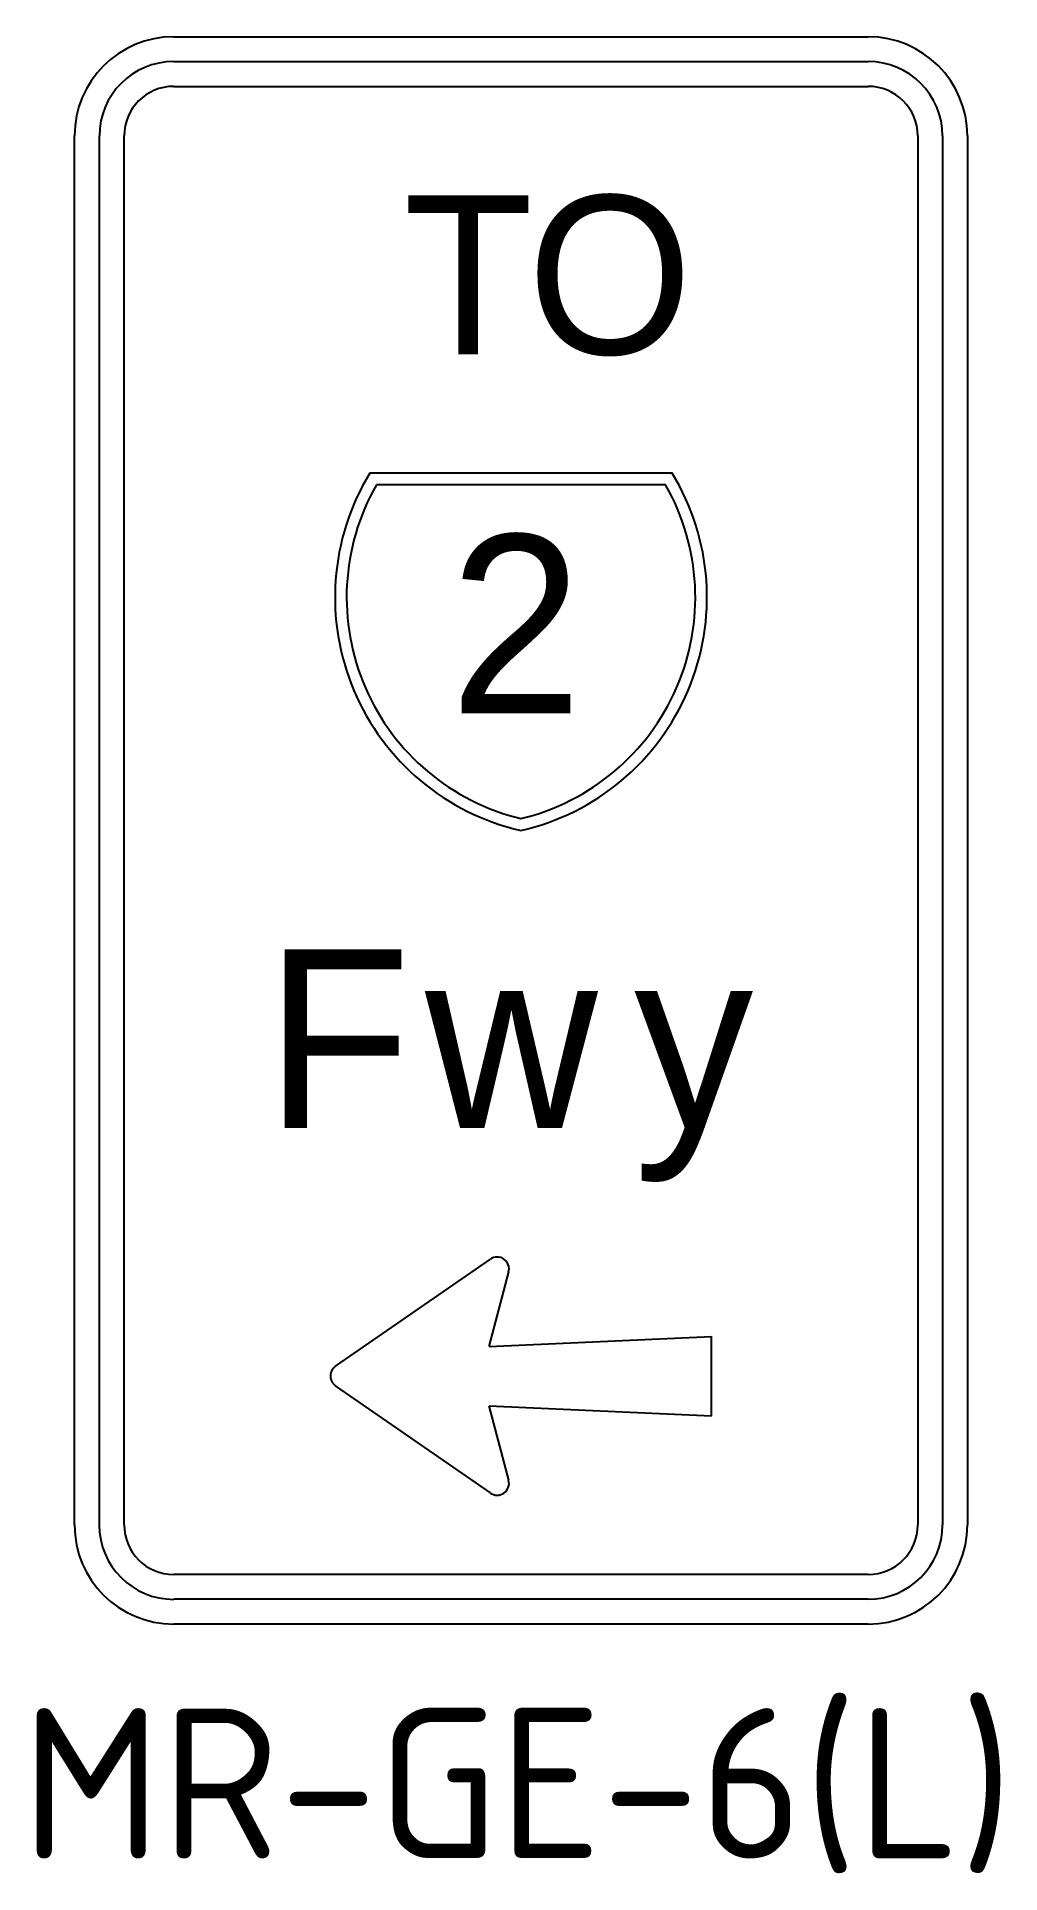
# Model space of a CAD drawing. Extents: x 0 to 16.1, y 0 to 30.5.
import ezdxf
from ezdxf.enums import TextEntityAlignment as Align

# ---------------------------------------------------------------- set-up
doc = ezdxf.new("R2010")
doc.units = 0
doc.layers.add('L25', color=1, linetype='CONTINUOUS')
doc.layers.add('T25', color=1, linetype='CONTINUOUS')
doc.styles.add('DSERIES', font='Dseries.shx')
doc.styles.add('ESERIES', font='Eseries.shx')
doc.styles.add('ISO', font='iso3098b.shx')
doc.styles.add('MESERIES', font='MEseries.shx')

msp = doc.modelspace()

# ---------------------------------------------------------------- linework, layer by layer
at = {"layer": 'L25'}
for p, q in [((2.313, 30.523), (13.863, 30.523)), ((2.313, 30.111), (13.863, 30.111)), ((2.313, 29.698), (13.863, 29.698)), ((0.663, 5.773), (0.663, 28.873)), ((1.076, 5.773), (1.076, 28.873)), ((1.488, 5.773), (1.488, 28.873)), ((14.688, 28.873), (14.688, 5.773)), ((15.101, 28.873), (15.101, 5.773)), ((15.513, 28.873), (15.513, 5.773)), ((5.006, 8.411), (7.58, 10.193)), ((7.56, 8.743), (7.884, 9.98)), ((7.56, 8.743), (11.256, 8.908)), ((11.256, 7.588), (11.256, 8.908)), ((7.58, 6.304), (5.006, 8.086)), ((7.56, 7.753), (11.256, 7.588)), ((7.884, 6.517), (7.56, 7.753)), ((13.863, 4.948), (2.313, 4.948)), ((13.863, 4.536), (2.313, 4.536)), ((13.863, 4.123), (2.313, 4.123))]:
    msp.add_line(p, q, dxfattribs=at)
for points in [[(5.572, 23.263, 0.511806), (8.088, 17.323, 0.511806), (10.605, 23.263)], [(5.683, 23.071, 0.499229), (8.088, 17.521, 0.499229), (10.494, 23.071)]]:
    msp.add_lwpolyline(points, format="xyb", close=True, dxfattribs=at)
for centre, radius, start, end in [((2.313, 28.873), 1.65, 90, 180), ((13.863, 28.873), 1.65, 0, 90), ((2.313, 28.873), 1.237, 90, 180), ((13.863, 28.873), 1.237, 0, 90), ((2.313, 28.873), 0.825, 90, 180), ((13.863, 28.873), 0.825, 0, 90), ((7.692, 10.03), 0.198, 345.3407, 124.6952), ((5.118, 8.248), 0.198, 124.6952, 235.3048), ((7.692, 6.466), 0.198, 235.3048, 14.6593), ((2.313, 5.773), 1.65, 180, 270), ((2.313, 5.773), 1.238, 180, 270), ((2.313, 5.773), 0.825, 180, 270), ((13.863, 5.773), 0.825, 270, 0), ((13.863, 5.773), 1.65, 270, 360), ((13.863, 5.773), 1.237, 270, 0)]:
    msp.add_arc(centre, radius, start, end, dxfattribs=at)

# ---------------------------------------------------------------- texts
for s, height, style, p in [('T', 2.64, 'DSERIES', (6.134, 25.243)), ('O', 2.64, 'DSERIES', (8.195, 25.243)), ('2', 2.97, 'ESERIES', (6.9, 19.27)), ('F', 2.97, 'MESERIES', (3.833, 12.373)), ('w', 2.97, 'MESERIES', (6.494, 12.373)), ('y', 2.97, 'MESERIES', (9.968, 12.373))]:
    msp.add_text(s, height=height, dxfattribs=dict(at, style=style)).set_placement(p)
at = {"layer": 'T25', "style": 'ISO'}
msp.add_text('MR-GE-6(L)', height=2.5, dxfattribs=at).set_placement((8.03, 0.226), align=Align.CENTER)

doc.saveas('drawing.dxf')
